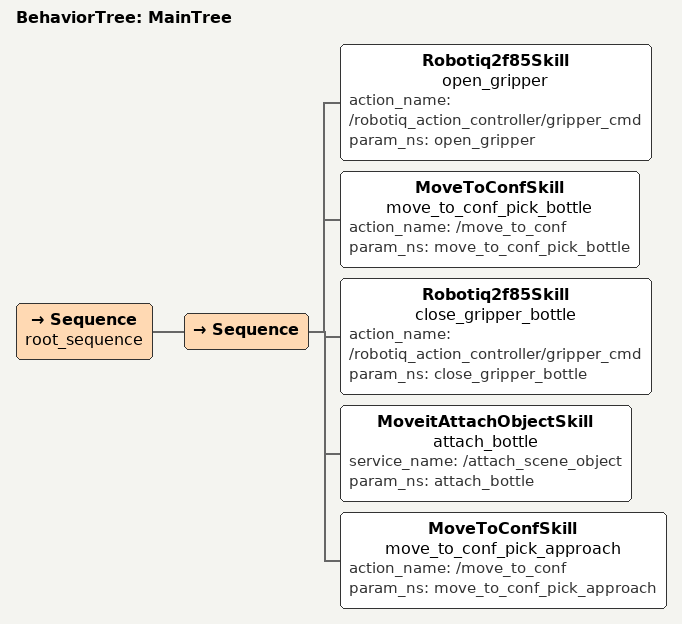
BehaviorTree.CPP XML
<root BTCPP_format="4" >
    <!-- If you want to include subtrees -->

    <!-- Main tree -->
     <BehaviorTree ID="MainTree"> <!--DO NOT CHANGE -->
        <Sequence name="root_sequence">

           <!-- If you use subtrees -->
               <Sequence>
                  <Robotiq2f85Skill name="open_gripper" action_name= "/robotiq_action_controller/gripper_cmd" param_ns="open_gripper"/>
                  <MoveToConfSkill name="move_to_conf_pick_bottle" action_name= "/move_to_conf" param_ns="move_to_conf_pick_bottle"/>
                  <Robotiq2f85Skill name="close_gripper_bottle" action_name= "/robotiq_action_controller/gripper_cmd" param_ns="close_gripper_bottle"/>
                  <MoveitAttachObjectSkill name="attach_bottle" service_name= "/attach_scene_object" param_ns="attach_bottle"/>
                  <MoveToConfSkill name="move_to_conf_pick_approach" action_name= "/move_to_conf" param_ns="move_to_conf_pick_approach"/>
               </Sequence>

        </Sequence>
     </BehaviorTree>
 </root>
